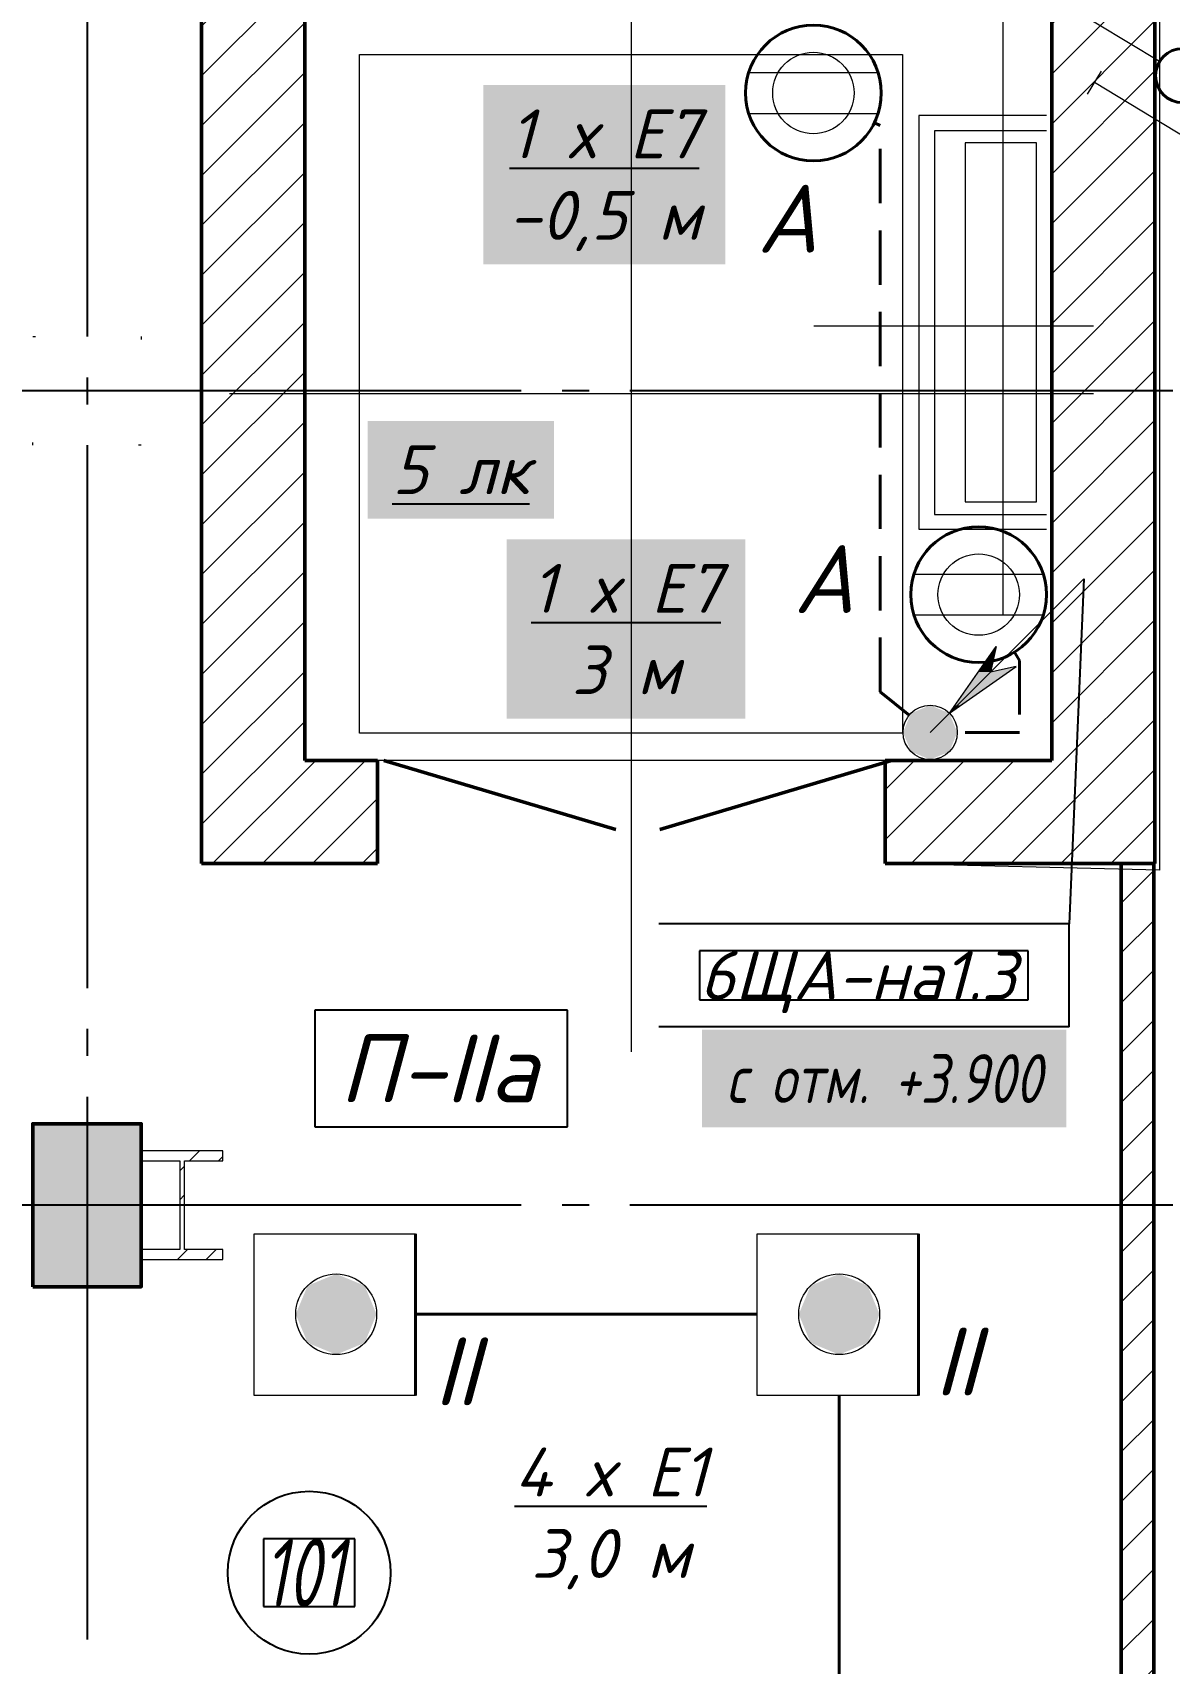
# Model space of a CAD drawing. Header units: millimetres. Extents: x 0 to 1293, y 0 to 420.
# Drawn here: x 96.2 to 138.1, y 262.7 to 322.8 of the extents above; entities that cross this region are included whole.
import ezdxf

# ---------------------------------------------------------------- set-up
doc = ezdxf.new("R2010")
doc.units = ezdxf.units.MM
for name, pattern in [('JIS_02_2.0', [3, 2, -1]), ('ГОСТ 2.303 5', [24, 20, -1.5, 1, -1.5]), ('СПКБ-0000-000-АР#001$0$Achse', [2300, 0, -800, 1500, 0]), ('СПКБ-0000-000-АР#001$0$Штриховая', [564.444447, 282.222223, -282.222223])]:
    doc.linetypes.add(name, pattern=pattern)
for name, color, linetype in [('@000', 7, 'Continuous'), ('Viewport1ForCustomObjects_0', 7, 'Continuous'), ('Viewport2ForCustomObjects_0', 7, 'Continuous'), ('Номер помещения', 7, 'Continuous'), ('СПКБ-0000-000-АР#001$0$Двери ArchiCAD', 7, 'Continuous'), ('СПКБ-0000-000-АР#001$0$Колонны новые', 7, 'Continuous'), ('СПКБ-0000-000-АР#001$0$Колонны существующие', 7, 'Continuous'), ('СПКБ-0000-000-АР#001$0$Перекрытие новые', 7, 'Continuous'), ('СПКБ-0000-000-АР#001$0$Стены', 7, 'Continuous'), ('Строительные оси', 7, 'Continuous'), ('ЭО_АВАРИЙНОЕ ОСВЕЩЕНИЕ', 7, 'Continuous'), ('ЭО_РАБОЧЕЕ ОСВЕЩЕНИЕ', 7, 'Continuous')]:
    doc.layers.add(name, color=color, linetype=linetype)
for name, color, linetype, lineweight in [('СПКБ-0000-000-АР#001$0$0_Ном._пера__20', 1, 'Continuous', 20), ('СПКБ-0000-000-АР#001$0$Колонны новые_Ном._пера__20', 1, 'Continuous', 20), ('СПКБ-0000-000-АР#001$0$Колонны существующие_Ном._пера__141', 7, 'Continuous', 50), ('СПКБ-0000-000-АР#001$0$Линии_Ном._пера__2', 8, 'Continuous', 15), ('СПКБ-0000-000-АР#001$0$Перекрытие новые_Ном._пера__2', 8, 'Continuous', 15), ('СПКБ-0000-000-АР#001$0$Перекрытие новые_Ном._пера__20', 1, 'Continuous', 20), ('СПКБ-0000-000-АР#001$0$Стены_Ном._пера__20', 1, 'Continuous', 20)]:
    doc.layers.add(name, color=color, linetype=linetype, lineweight=lineweight)
for name, color, linetype, lineweight, true_color in [('СПКБ-0000-000-АР#001$0$0_Ном._пера__58', 7, 'Continuous', 50, 0xdf0000), ('СПКБ-0000-000-АР#001$0$Двери ArchiCAD_Ном._пера__58', 7, 'Continuous', 50, 0xdf0000), ('СПКБ-0000-000-АР#001$0$Колонны новые_Ном._пера__108', 7, 'Continuous', 13, 0xfd8379), ('СПКБ-0000-000-АР#001$0$Колонны существующие_Ном._пера__102', 7, 'Continuous', 13, 0xcccccc), ('СПКБ-0000-000-АР#001$0$Стены_Ном._пера__58', 7, 'Continuous', 50, 0xdf0000)]:
    doc.layers.add(name, color=color, linetype=linetype, lineweight=lineweight, true_color=true_color)
doc.styles.add('1.8', font='isocpeui.ttf', dxfattribs={"height": 1.8})
doc.styles.add('2.5', font='isocpeui.ttf')
doc.styles.add('CustomTextStyle1', font='isocpeui.ttf', dxfattribs={"height": 2.5})
doc.styles.add('CustomTextStyle17', font='isocpeui.ttf', dxfattribs={"width": 0.707123, "height": 2.5})
doc.styles.add('CustomTextStyle225', font='isocpeui.ttf', dxfattribs={"height": 1.8})
pattern_1 = [(45, (0, 0), (-91.9239, 91.9239), [])]

# ---------------------------------------------------------------- blocks, each defined once
blk = doc.blocks.new('СПКБ-0000-000-АР#001$0$Перекрытие_14', base_point=(-24406.7, 25286.1))
at = {"layer": 'СПКБ-0000-000-АР#001$0$Перекрытие новые_Ном._пера__2', "color": 8, "linetype": 'Continuous', "lineweight": 15, "flags": 128}
blk.add_lwpolyline([(-23534.6, 20627.7), (-20005.9, 20627.7), (-20005.9, 17119.7), (-21016.9, 17145.3), (-21016.9, 17524.7), (-22886.9, 17524.7), (-22886.9, 17144.7), (-23534.6, 17144.7)], close=True, dxfattribs=at)
blk = doc.blocks.new('СПКБ-0000-000-АР#001$0$Перекрытие_15', base_point=(-23154.6, 20247.7))
at = {"layer": 'СПКБ-0000-000-АР#001$0$Перекрытие новые_Ном._пера__20', "color": 1, "linetype": 'Continuous', "lineweight": 20, "flags": 128}
blk.add_lwpolyline([(-23154.6, 20247.7), (-20402.9, 20247.7), (-20402.9, 17524.7), (-23154.6, 17524.7)], close=True, dxfattribs=at)
blk = doc.blocks.new('СПКБ-0000-000-АР#001$0$Стена_8', base_point=(-23154.6, 20627.7))
at = {"layer": 'СПКБ-0000-000-АР#001$0$Стены_Ном._пера__20', "linetype": 'Continuous', "lineweight": 20}
h = blk.add_hatch(dxfattribs=at)
h.set_pattern_fill('КИРПИЧ_ОБЫКНОВЕННЫЙ', color=1, style=0, pattern_type=2)
h.set_pattern_definition(pattern_1)
h.paths.add_polyline_path([(-23534.6, 20627.7), (-23534.6, 17144.7), (-23154.6, 17524.7), (-23154.6, 20247.7)])
at = {"layer": 'СПКБ-0000-000-АР#001$0$Стены_Ном._пера__58', "color": 12, "linetype": 'Continuous', "lineweight": 50, "true_color": 0xdf0000, "flags": 128}
for points in [[(-23534.6, 20627.7), (-23534.6, 17144.7)], [(-23154.6, 17524.7), (-23154.6, 20247.7)]]:
    blk.add_lwpolyline(points, dxfattribs=at)
blk = doc.blocks.new('СПКБ-0000-000-АР#001$0$Простой Проем Двери_2')
at = {"layer": 'СПКБ-0000-000-АР#001$0$Двери ArchiCAD_Ном._пера__58', "color": 12, "linetype": 'Continuous', "lineweight": 50, "true_color": 0xdf0000}
for p, q in [((-935, -380), (-935, 0)), ((935, -380), (935, 0))]:
    blk.add_line(p, q, dxfattribs=at)
blk = doc.blocks.new('СПКБ-0000-000-АР#001$0$Стена_9', base_point=(-23154.6, 17524.7))
at = {"layer": 'СПКБ-0000-000-АР#001$0$Стены_Ном._пера__20', "linetype": 'Continuous', "lineweight": 20}
h = blk.add_hatch(dxfattribs=at)
h.set_pattern_fill('КИРПИЧ_ОБЫКНОВЕННЫЙ', color=1, style=0, pattern_type=2)
h.set_pattern_definition(pattern_1)
h.paths.add_polyline_path([(-22886.9, 17144.7), (-22886.9, 17524.7), (-23154.6, 17524.7), (-23534.6, 17144.7)])
h = blk.add_hatch(dxfattribs=at)
h.set_pattern_fill('КИРПИЧ_ОБЫКНОВЕННЫЙ', color=1, style=0, pattern_type=2)
h.set_pattern_definition(pattern_1)
h.paths.add_polyline_path([(-20022.9, 17144.7), (-20402.9, 17524.7), (-21016.9, 17524.7), (-21016.9, 17144.7)])
at = {"layer": 'СПКБ-0000-000-АР#001$0$Стены_Ном._пера__58', "color": 12, "linetype": 'Continuous', "lineweight": 50, "true_color": 0xdf0000, "flags": 128}
for points in [[(-22886.9, 17524.7), (-23154.6, 17524.7)], [(-20402.9, 17524.7), (-21016.9, 17524.7)], [(-23534.6, 17144.7), (-22886.9, 17144.7)], [(-21016.9, 17144.7), (-20022.9, 17144.7)]]:
    blk.add_lwpolyline(points, dxfattribs=at)
at = {"layer": 'СПКБ-0000-000-АР#001$0$Двери ArchiCAD', "color": 21, "linetype": 'Continuous', "lineweight": 18, "true_color": 0xff9955, "xscale": -1, "zscale": 1000, "rotation": 180}
blk.add_blockref('СПКБ-0000-000-АР#001$0$Простой Проем Двери_2', (-21951.9, 17144.7), dxfattribs=at)
blk = doc.blocks.new('СПКБ-0000-000-АР#001$0$Стена_10', base_point=(-20402.9, 17524.7))
at = {"layer": 'СПКБ-0000-000-АР#001$0$Стены_Ном._пера__20', "linetype": 'Continuous', "lineweight": 20}
h = blk.add_hatch(dxfattribs=at)
h.set_pattern_fill('КИРПИЧ_ОБЫКНОВЕННЫЙ', color=1, style=0, pattern_type=2)
h.set_pattern_definition(pattern_1)
h.paths.add_polyline_path([(-20022.9, 17144.7), (-20022.9, 20247.7), (-20402.9, 20247.7), (-20402.9, 17524.7)])
at = {"layer": 'СПКБ-0000-000-АР#001$0$Стены_Ном._пера__58', "color": 12, "linetype": 'Continuous', "lineweight": 50, "true_color": 0xdf0000, "flags": 128}
for points in [[(-20402.9, 20247.7), (-20402.9, 17524.7)], [(-20022.9, 17144.7), (-20022.9, 20247.7)]]:
    blk.add_lwpolyline(points, dxfattribs=at)
blk = doc.blocks.new('СПКБ-0000-000-АР#001$0$Стена_38', base_point=(-20026.9, 17144.7))
at = {"layer": 'СПКБ-0000-000-АР#001$0$Стены_Ном._пера__20', "linetype": 'Continuous', "lineweight": 20}
h = blk.add_hatch(dxfattribs=at)
h.set_pattern_fill('КИРПИЧ_ОБЫКНОВЕННЫЙ', color=1, style=0, pattern_type=2)
h.set_pattern_definition(pattern_1)
h.paths.add_polyline_path([(-20146.9, 17144.7), (-20146.9, 9385.8), (-20141.9, 9385.8), (-20026.9, 9385.8), (-20026.9, 17144.7)])
at = {"layer": 'СПКБ-0000-000-АР#001$0$Стены_Ном._пера__58', "color": 12, "linetype": 'Continuous', "lineweight": 50, "true_color": 0xdf0000, "flags": 128}
for points in [[(-20146.9, 17144.7), (-20146.9, 9385.8)], [(-20026.9, 17144.7), (-20146.9, 17144.7)], [(-20026.9, 9385.8), (-20026.9, 17144.7)]]:
    blk.add_lwpolyline(points, dxfattribs=at)
blk = doc.blocks.new('СПКБ-0000-000-АР#001$0$Колонна_19', base_point=(-23956.9, 15885.7))
at = {"layer": 'СПКБ-0000-000-АР#001$0$Колонны существующие_Ном._пера__102', "linetype": 'Continuous', "lineweight": 13, "true_color": 0xcccccc}
blk.add_hatch(color=254, dxfattribs=at).paths.add_polyline_path([(-24156.9, 15585.7), (-23756.9, 15585.7), (-23756.9, 16185.7), (-24156.9, 16185.7)])
at = {"layer": 'СПКБ-0000-000-АР#001$0$Колонны существующие_Ном._пера__141', "color": 7, "linetype": 'Continuous', "lineweight": 50, "flags": 128}
blk.add_lwpolyline([(-24156.9, 15585.7), (-23756.9, 15585.7), (-23756.9, 16185.7), (-24156.9, 16185.7)], close=True, dxfattribs=at)
blk = doc.blocks.new('СПКБ-0000-000-АР#001$0$Колонна_79', base_point=(-23606.9, 15885.7))
at = {"layer": 'СПКБ-0000-000-АР#001$0$Колонны новые_Ном._пера__108', "linetype": 'Continuous', "lineweight": 13, "true_color": 0xfd8379}
h = blk.add_hatch(dxfattribs=at)
h.set_pattern_fill('СТАЛЬ', color=11, style=0, pattern_type=2)
h.set_pattern_definition([(45, (0, 0), (-159.099, 159.099), []), (45, (-53.03, 53.03), (-159.099, 159.099), [])])
h.paths.add_polyline_path([(-23756.9, 15685.7), (-23456.9, 15685.7), (-23456.9, 15722.4), (-23598.1, 15722.4), (-23598.1, 16049.1), (-23456.9, 16049.1), (-23456.9, 16085.7), (-23756.9, 16085.7), (-23756.9, 16049.1), (-23615.6, 16049.1), (-23615.6, 15722.4), (-23756.9, 15722.4)])
at = {"layer": 'СПКБ-0000-000-АР#001$0$Колонны новые_Ном._пера__20', "color": 1, "linetype": 'Continuous', "lineweight": 20}
for p, q in [((-23456.9, 16085.7), (-23756.9, 16085.7)), ((-23756.9, 16085.7), (-23756.9, 16049.1)), ((-23756.9, 16049.1), (-23615.6, 16049.1)), ((-23615.6, 16049.1), (-23615.6, 15722.4)), ((-23598.1, 15722.4), (-23598.1, 16049.1)), ((-23598.1, 16049.1), (-23456.9, 16049.1)), ((-23456.9, 16049.1), (-23456.9, 16085.7)), ((-23615.6, 15722.4), (-23756.9, 15722.4)), ((-23756.9, 15722.4), (-23756.9, 15685.7)), ((-23756.9, 15685.7), (-23456.9, 15685.7)), ((-23456.9, 15722.4), (-23598.1, 15722.4)), ((-23456.9, 15685.7), (-23456.9, 15722.4))]:
    blk.add_line(p, q, dxfattribs=at)
blk = doc.blocks.new('*E595')
at = {"layer": 'СПКБ-0000-000-АР#001$0$0_Ном._пера__20', "color": 1, "linetype": 'СПКБ-0000-000-АР#001$0$Штриховая', "lineweight": 20}
for p, q in [((56.792, 258.035), (56.792, 215.148)), ((70.492, 258.035), (70.492, 231.275)), ((73.83, 241.889), (63.523, 241.889)), ((73.83, 239.389), (41.994, 239.389))]:
    blk.add_line(p, q, dxfattribs=at)
at = {"layer": 'СПКБ-0000-000-АР#001$0$0_Ном._пера__20', "color": 1, "linetype": 'Continuous', "lineweight": 20}
for p, q in [((46.792, 226.889), (46.792, 251.889)), ((46.792, 251.889), (66.792, 251.889)), ((66.792, 251.889), (66.792, 226.889)), ((72.1, 249.643), (67.401, 249.643)), ((67.401, 249.643), (67.401, 234.412)), ((72.1, 249.076), (67.967, 249.076)), ((67.967, 249.076), (67.967, 234.945)), ((71.733, 248.643), (69.1, 248.643)), ((69.1, 248.643), (69.1, 235.412)), ((71.733, 235.412), (71.733, 248.643)), ((67.967, 234.945), (72.1, 234.945)), ((69.1, 235.412), (71.733, 235.412)), ((67.401, 234.412), (72.1, 234.412)), ((66.792, 226.889), (46.792, 226.889))]:
    blk.add_line(p, q, dxfattribs=at)
at = {"layer": 'СПКБ-0000-000-АР#001$0$0_Ном._пера__58', "color": 12, "linetype": 'Continuous', "lineweight": 50, "true_color": 0xdf0000}
for p, q in [((47.69, 225.89), (56.23, 223.348)), ((66.39, 225.89), (57.85, 223.348))]:
    blk.add_line(p, q, dxfattribs=at)
at = {"layer": 'СПКБ-0000-000-АР#001$0$Линии_Ном._пера__2', "color": 8, "linetype": 'СПКБ-0000-000-АР#001$0$Achse', "lineweight": 15}
for p, q in [((34.75, 241.5), (38.75, 241.5)), ((34.75, 237.5), (34.75, 241.5)), ((38.75, 241.5), (38.75, 237.5)), ((38.75, 237.5), (34.75, 237.5))]:
    blk.add_line(p, q, dxfattribs=at)
at = {"layer": 'СПКБ-0000-000-АР#001$0$Колонны новые', "color": 1, "lineweight": 20, "xscale": 0.01, "yscale": 0.01, "zscale": 0.01}
blk.add_blockref('СПКБ-0000-000-АР#001$0$Колонна_79', (40.25, 209.5), dxfattribs=at)
at = {"layer": 'СПКБ-0000-000-АР#001$0$Колонны существующие', "color": 7, "lineweight": 50, "xscale": 0.01, "yscale": 0.01, "zscale": 0.01}
blk.add_blockref('СПКБ-0000-000-АР#001$0$Колонна_19', (36.75, 209.5), dxfattribs=at)
at = {"layer": 'СПКБ-0000-000-АР#001$0$Перекрытие новые', "color": 8, "linetype": 'Continuous', "lineweight": 15, "xscale": 0.01, "yscale": 0.01, "zscale": 0.01}
blk.add_blockref('СПКБ-0000-000-АР#001$0$Перекрытие_14', (32.251, 303.504), dxfattribs=at)
at = {"layer": 'СПКБ-0000-000-АР#001$0$Перекрытие новые', "color": 1, "linetype": 'Continuous', "lineweight": 20, "xscale": 0.01, "yscale": 0.01, "zscale": 0.01}
blk.add_blockref('СПКБ-0000-000-АР#001$0$Перекрытие_15', (44.773, 253.12), dxfattribs=at)
at = {"layer": 'СПКБ-0000-000-АР#001$0$Стены', "color": 7, "lineweight": 50, "xscale": 0.01, "yscale": 0.01, "zscale": 0.01}
for name, p in [('СПКБ-0000-000-АР#001$0$Стена_8', (44.773, 256.92)), ('СПКБ-0000-000-АР#001$0$Стена_10', (72.29, 225.89)), ('СПКБ-0000-000-АР#001$0$Стена_9', (44.773, 225.89))]:
    blk.add_blockref(name, p, dxfattribs=at)
at = {"layer": 'СПКБ-0000-000-АР#001$0$Стены', "color": 12, "lineweight": 50, "true_color": 0xdf0000, "xscale": 0.01, "yscale": 0.01, "zscale": 0.01}
blk.add_blockref('СПКБ-0000-000-АР#001$0$Стена_38', (76.05, 222.09), dxfattribs=at)
blk = doc.blocks.new('*E596')
at = {"layer": 'Номер помещения', "color": 6, "linetype": 'Continuous'}
for p, q in [((75.887, 225.191), (66.581, 225.191)), ((66.581, 225.191), (66.581, 220.891)), ((75.887, 220.891), (75.887, 225.191)), ((66.581, 220.891), (75.887, 220.891))]:
    blk.add_line(p, q, dxfattribs=at)
at = {"layer": 'Номер помещения', "color": 7, "linetype": 'Continuous', "true_color": 0xffffff}
for p, q in [((68.06, 205.714), (64.686, 205.714)), ((64.686, 205.714), (64.686, 203.214)), ((68.06, 203.214), (68.06, 205.714)), ((64.686, 203.214), (68.06, 203.214)), ((64.686, 203.214), (64.686, 203.214))]:
    blk.add_line(p, q, dxfattribs=at)
at = {"layer": 'Номер помещения', "color": 6, "linetype": 'Continuous'}
blk.add_circle((66.373, 204.464), 3, dxfattribs=at)
at = {"layer": 'Строительные оси', "color": 3, "linetype": 'ГОСТ 2.303 5', "lineweight": 25}
for p, q in [((58.188, 318), (58.188, 14)), ((578.188, 248), (14.188, 248)), ((578.188, 218), (14.188, 218))]:
    blk.add_line(p, q, dxfattribs=at)
at = {"layer": 'ЭО_АВАРИЙНОЕ ОСВЕЩЕНИЕ', "color": 7, "lineweight": 0}
for p, q in [((95.048, 258.93), (95.564, 259.786)), ((98.732, 257.293), (95.306, 259.358)), ((89.251, 235.419), (94.908, 241.076)), ((89.958, 236.126), (91.679, 238.583)), ((91.679, 238.583), (91.474, 237.641)), ((89.958, 236.126), (92.416, 237.847)), ((92.416, 237.847), (91.474, 237.641))]:
    blk.add_line(p, q, dxfattribs=at)
at = {"layer": 'ЭО_АВАРИЙНОЕ ОСВЕЩЕНИЕ', "color": 1, "linetype": 'JIS_02_2.0', "lineweight": 40}
for p, q in [((87.413, 257.775), (87.196, 257.881)), ((87.413, 236.914), (87.413, 257.775)), ((92.352, 238.371), (92.537, 238.074)), ((92.537, 238.074), (92.537, 235.419)), ((88.475, 236.05), (87.413, 236.914)), ((92.537, 235.419), (90.251, 235.419))]:
    blk.add_line(p, q, dxfattribs=at)
at = {"layer": 'ЭО_АВАРИЙНОЕ ОСВЕЩЕНИЕ', "color": 7, "lineweight": 0}
for points in [[(82.564, 259.726), (87.334, 259.726)], [(82.564, 258.226), (87.334, 258.226)], [(88.652, 241.247), (93.421, 241.247)], [(88.652, 239.747), (93.421, 239.747)]]:
    blk.add_lwpolyline(points, dxfattribs=at)
at = {"layer": 'ЭО_АВАРИЙНОЕ ОСВЕЩЕНИЕ', "color": 1, "lineweight": 40}
for centre in [(84.949, 258.976), (91.036, 240.497)]:
    blk.add_circle(centre, 2.5, dxfattribs=at)
at = {"layer": 'ЭО_АВАРИЙНОЕ ОСВЕЩЕНИЕ', "color": 7, "lineweight": 0}
for centre, radius in [((84.949, 258.976), 1.5), ((91.036, 240.497), 1.5), ((89.251, 235.419), 1)]:
    blk.add_circle(centre, radius, dxfattribs=at)
at = {"layer": 'ЭО_АВАРИЙНОЕ ОСВЕЩЕНИЕ', "color": 1, "lineweight": 40}
for points in [[(91.679, 238.583), (91.163, 237.847), (91.519, 237.847)], [(91.02, 237.641), (90.163, 236.419), (90.377, 236.419)], [(91.02, 237.641), (92.123, 237.641), (90.377, 236.419)], [(91.163, 237.847), (91.02, 237.641), (91.474, 237.641)], [(91.163, 237.847), (91.519, 237.847), (91.474, 237.641)], [(92.416, 237.847), (91.474, 237.641), (92.123, 237.641)], [(88.544, 236.126), (88.251, 235.419), (88.251, 235.419)], [(88.544, 236.126), (88.251, 235.419), (90.251, 235.419)], [(89.251, 236.419), (88.544, 236.126), (88.544, 236.126)], [(89.251, 236.419), (88.544, 236.126), (89.958, 236.126)], [(88.544, 236.126), (89.958, 236.126), (90.251, 235.419)], [(89.251, 236.419), (89.958, 236.126), (89.958, 236.126)], [(90.163, 236.419), (90.377, 236.419), (89.958, 236.126)], [(89.958, 236.126), (90.251, 235.419), (90.251, 235.419)], [(88.251, 235.419), (88.544, 234.712), (88.544, 234.712)], [(88.251, 235.419), (88.544, 234.712), (89.958, 234.712)], [(88.251, 235.419), (90.251, 235.419), (89.958, 234.712)], [(90.251, 235.419), (89.958, 234.712), (89.958, 234.712)], [(88.544, 234.712), (89.251, 234.419), (89.251, 234.419)], [(88.544, 234.712), (89.958, 234.712), (89.251, 234.419)], [(89.958, 234.712), (89.251, 234.419), (89.251, 234.419)]]:
    blk.add_solid(points, dxfattribs=at)
at = {"layer": 'ЭО_АВАРИЙНОЕ ОСВЕЩЕНИЕ', "color": 1, "lineweight": 0}
for points in [[(91.679, 238.583), (91.163, 237.847), (91.519, 237.847)], [(91.02, 237.641), (91.474, 237.641), (89.958, 236.126)], [(91.474, 237.641), (92.123, 237.641), (89.958, 236.126)], [(91.163, 237.847), (91.02, 237.641), (91.474, 237.641)], [(91.163, 237.847), (91.519, 237.847), (91.474, 237.641)], [(92.416, 237.847), (91.474, 237.641), (92.123, 237.641)]]:
    blk.add_solid(points, dxfattribs=at)
at = {"layer": 'ЭО_РАБОЧЕЕ ОСВЕЩЕНИЕ', "color": 7, "lineweight": 0}
for p, q in [((97.701, 260.132), (94.278, 262.202)), ((64.341, 210.992), (64.341, 216.942)), ((64.341, 216.942), (70.291, 216.942)), ((82.873, 210.992), (82.873, 216.942)), ((82.873, 216.942), (88.823, 216.942)), ((70.291, 210.992), (64.341, 210.992)), ((88.823, 210.992), (82.873, 210.992))]:
    blk.add_line(p, q, dxfattribs=at)
at = {"layer": 'ЭО_РАБОЧЕЕ ОСВЕЩЕНИЕ', "color": 5, "lineweight": 40}
for p, q in [((70.291, 216.942), (70.291, 210.992)), ((88.823, 216.942), (88.823, 210.992)), ((70.291, 213.984), (82.873, 213.984)), ((85.898, 210.992), (85.898, 183.73))]:
    blk.add_line(p, q, dxfattribs=at)
blk.add_circle((98.556, 259.615), 1, dxfattribs=at)
at = {"layer": 'ЭО_РАБОЧЕЕ ОСВЕЩЕНИЕ', "color": 7, "lineweight": 0}
for centre in [(67.366, 213.984), (85.898, 213.984)]:
    blk.add_circle(centre, 1.488, dxfattribs=at)
at = {"layer": 'ЭО_РАБОЧЕЕ ОСВЕЩЕНИЕ', "color": 5, "lineweight": 0}
for points in [[(67.366, 215.472), (66.314, 215.036), (68.418, 215.036)], [(85.898, 215.472), (84.846, 215.036), (86.95, 215.036)], [(66.314, 215.036), (65.878, 213.984), (68.853, 213.984)], [(66.314, 215.036), (68.418, 215.036), (68.853, 213.984)], [(84.846, 215.036), (84.41, 213.984), (87.385, 213.984)], [(84.846, 215.036), (86.95, 215.036), (87.385, 213.984)], [(65.878, 213.984), (66.314, 212.932), (68.418, 212.932)], [(65.878, 213.984), (68.853, 213.984), (68.418, 212.932)], [(84.41, 213.984), (84.846, 212.932), (86.95, 212.932)], [(84.41, 213.984), (87.385, 213.984), (86.95, 212.932)], [(66.314, 212.932), (68.418, 212.932), (67.366, 212.497)], [(84.846, 212.932), (86.95, 212.932), (85.898, 212.497)]]:
    blk.add_solid(points, dxfattribs=at)
at = {"layer": 'Номер помещения', "color": 7, "linetype": 'Continuous', "style": 'CustomTextStyle1'}
blk.add_text('П-IIа', height=2.5, dxfattribs=at).set_placement((67.481, 221.791))
at = {"layer": 'Номер помещения', "color": 7, "linetype": 'Continuous', "style": 'CustomTextStyle17', "width": 0.707123}
blk.add_text('101', height=2.5, dxfattribs=at).set_placement((64.686, 203.214))
blk = doc.blocks.new('CustomObjectsInViewport1_0')
at = {"layer": 'ЭО_АВАРИЙНОЕ ОСВЕЩЕНИЕ'}
for p, q in [((134.908, 302.661), (134.367, 289.954)), ((134.367, 289.954), (119.254, 289.954)), ((134.367, 286.154), (134.367, 289.954)), ((134.367, 286.154), (119.254, 286.154))]:
    blk.add_line(p, q, dxfattribs=at)
at = {"layer": 'ЭО_АВАРИЙНОЕ ОСВЕЩЕНИЕ', "color": 7, "true_color": 0xffffff}
for p, q in [((132.867, 288.954), (120.754, 288.954)), ((120.754, 288.954), (120.754, 287.154)), ((132.867, 287.154), (132.867, 288.954)), ((120.754, 287.154), (132.867, 287.154)), ((120.754, 287.154), (120.754, 287.154))]:
    blk.add_line(p, q, dxfattribs=at)
at = {"layer": 'ЭО_АВАРИЙНОЕ ОСВЕЩЕНИЕ', "style": 'CustomTextStyle225'}
blk.add_text('6ЩА-на1.3', height=1.8, dxfattribs=at).set_placement((120.754, 287.154))

msp = doc.modelspace()

# ---------------------------------------------------------------- block references
at = {"layer": '@000', "color": 1, "linetype": 'JIS_02_2.0', "lineweight": 40}
msp.add_blockref('*E595', (61.438, 70.086), dxfattribs=at)
at = {"layer": 'Viewport1ForCustomObjects_0'}
msp.add_blockref('CustomObjectsInViewport1_0', (0, 0), dxfattribs=at)
at = {"layer": 'Viewport2ForCustomObjects_0'}
msp.add_blockref('*E596', (40, 61.586), dxfattribs=at)

# ---------------------------------------------------------------- texts
at = {"layer": 'ЭО_АВАРИЙНОЕ ОСВЕЩЕНИЕ', "char_height": 1.8, "style": '1.8', "bg_fill": 1, "box_fill_scale": 1.5, "bg_fill_color": 7, "bg_fill_true_color": 16777215, "bg_fill_transparency": 0}
for s, insert, attachment_point in [('{\\L1 x Е7\\P}-0,5 м', (117.247, 317.346), 5), ('{\\L5 лк}', (111.964, 306.684), 5), ('{\\L1 x Е7\\P}3 м', (118.043, 300.814), 5), ('{\\W0.8;с отм. +3.900}', (133.367, 285.154), 3)]:
    msp.add_mtext(s, dxfattribs=dict(at, insert=insert, attachment_point=attachment_point))
at = {"layer": 'ЭО_АВАРИЙНОЕ ОСВЕЩЕНИЕ', "color": 1, "char_height": 2.5, "attachment_point": 5, "style": '2.5'}
for insert in [(123.992, 315.929), (125.338, 302.653)]:
    msp.add_mtext('А', dxfattribs=dict(at, insert=insert))
at = {"layer": 'ЭО_РАБОЧЕЕ ОСВЕЩЕНИЕ', "attachment_point": 5}
for s, insert, char_height, style in [('II', (111.782, 273.469), 2.5, '2.5'), ('II', (130.223, 273.833), 2.5, '2.5'), ('{\\L4 x Е1\\P}3,0 м', (117.481, 268.048), 1.8, '1.8')]:
    msp.add_mtext(s, dxfattribs=dict(at, insert=insert, char_height=char_height, style=style))

doc.saveas('drawing.dxf')
